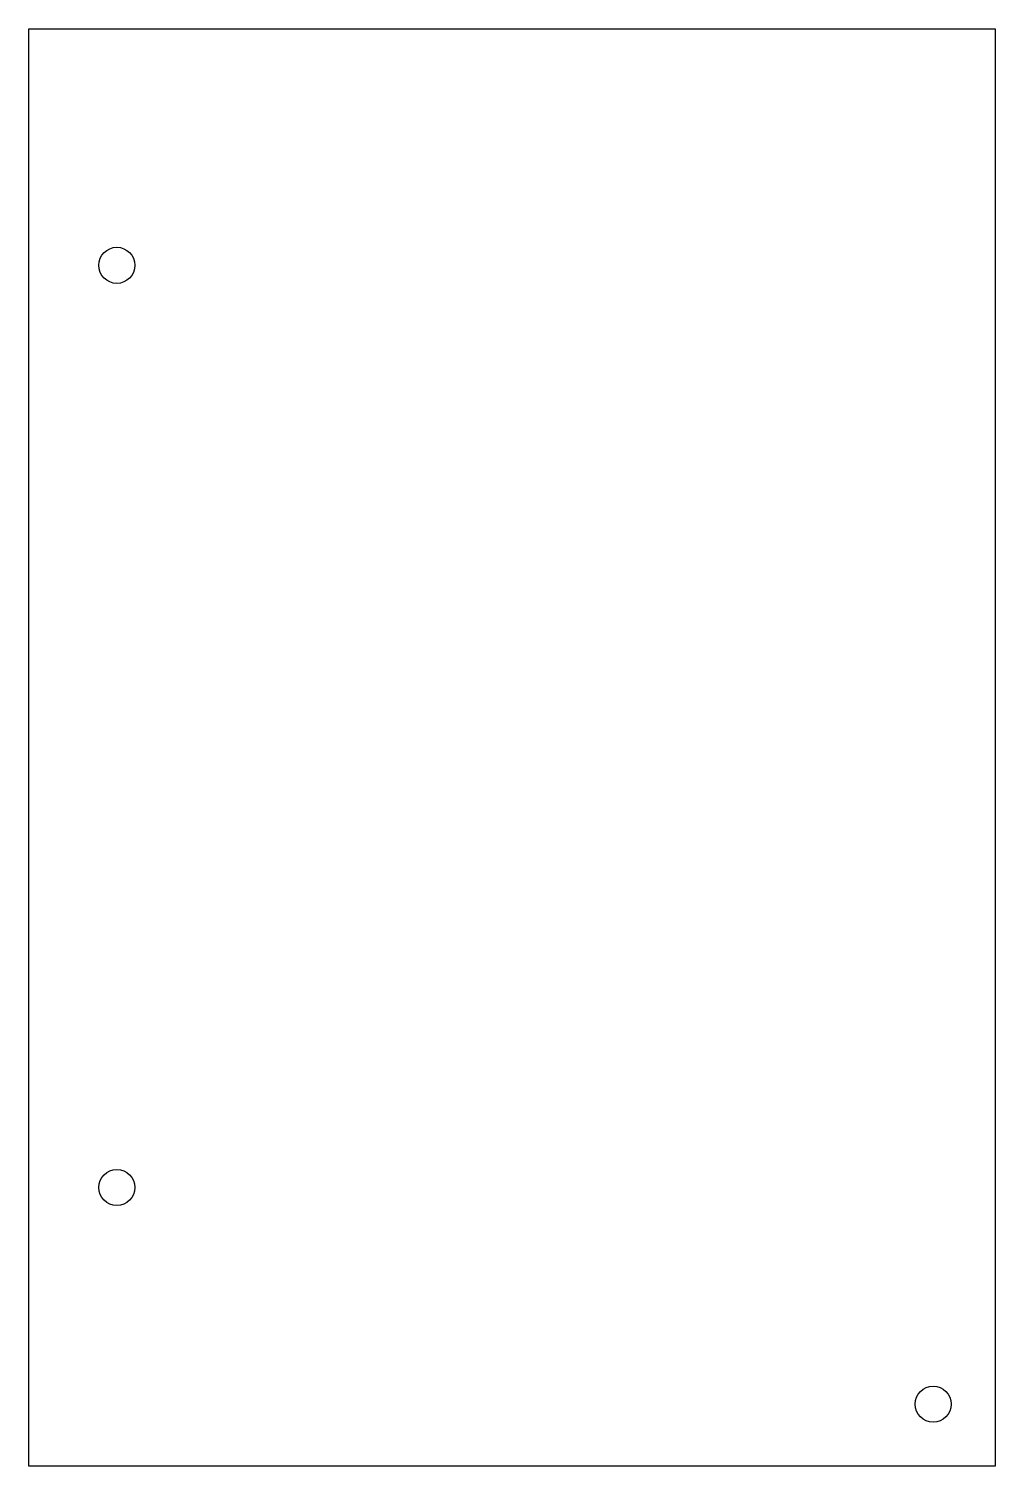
# Model space of a CAD drawing. Header units: millimetres. Extents: x 0 to 121, y 0 to 179.
import ezdxf

# ---------------------------------------------------------------- set-up
doc = ezdxf.new("R2010")
doc.units = ezdxf.units.MM

msp = doc.modelspace()

# ---------------------------------------------------------------- linework, layer by layer
for p, q in [((0, 0), (0, 179.25)), ((0, 179.25), (120.58, 179.25)), ((120.58, 179.25), (120.58, 0)), ((120.58, 0), (0, 0))]:
    msp.add_line(p, q)
for centre in [(11, 149.75), (11, 34.75), (112.83, 7.75)]:
    msp.add_circle(centre, 2.25)

doc.saveas('drawing.dxf')
